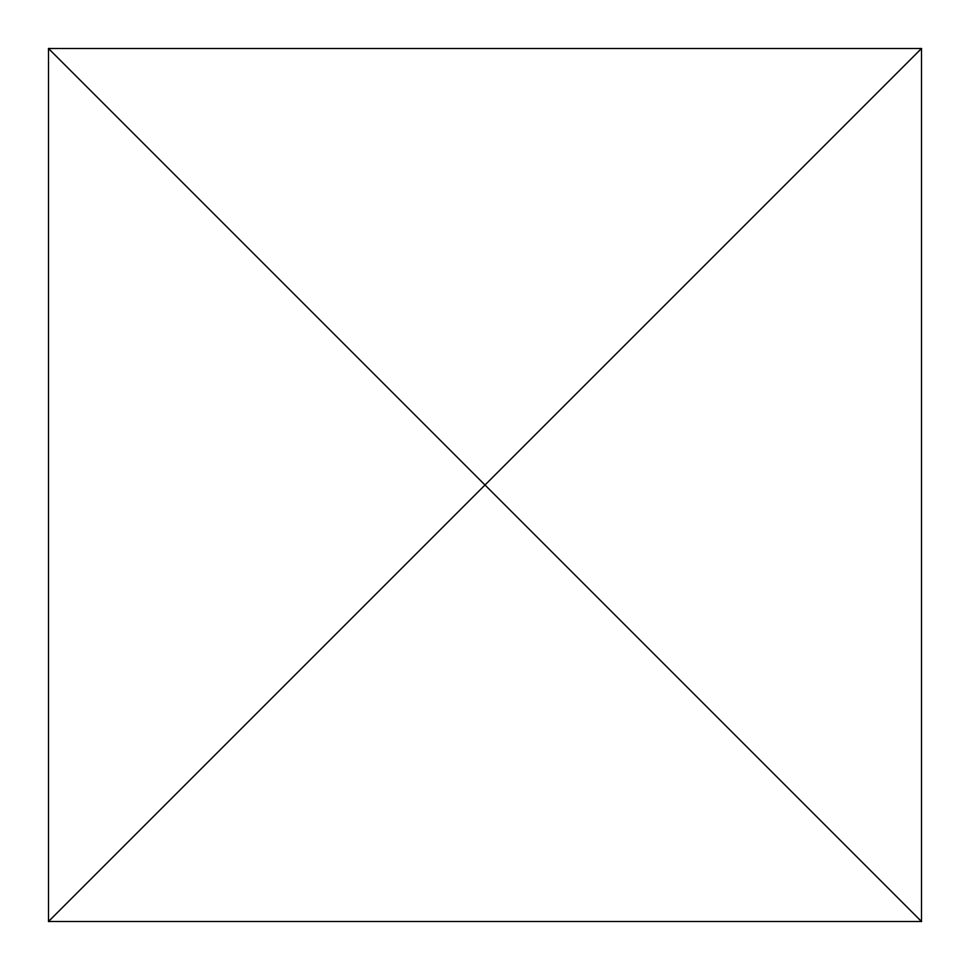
<?xml version="1.0" encoding="UTF-8"?>
<svg xmlns="http://www.w3.org/2000/svg" width="970" height="970" viewBox="0 0 970 970"><rect width="100%" height="100%" fill="white"/><g stroke="black" fill="none" stroke-linecap="round" stroke-linejoin="round"><path stroke-width="1.45" d="M48.5 921.5L921.5 48.5L48.5 48.5L48.5 921.5L921.5 921.5L921.5 48.5M48.5 48.5L921.5 921.5"/></g></svg>
